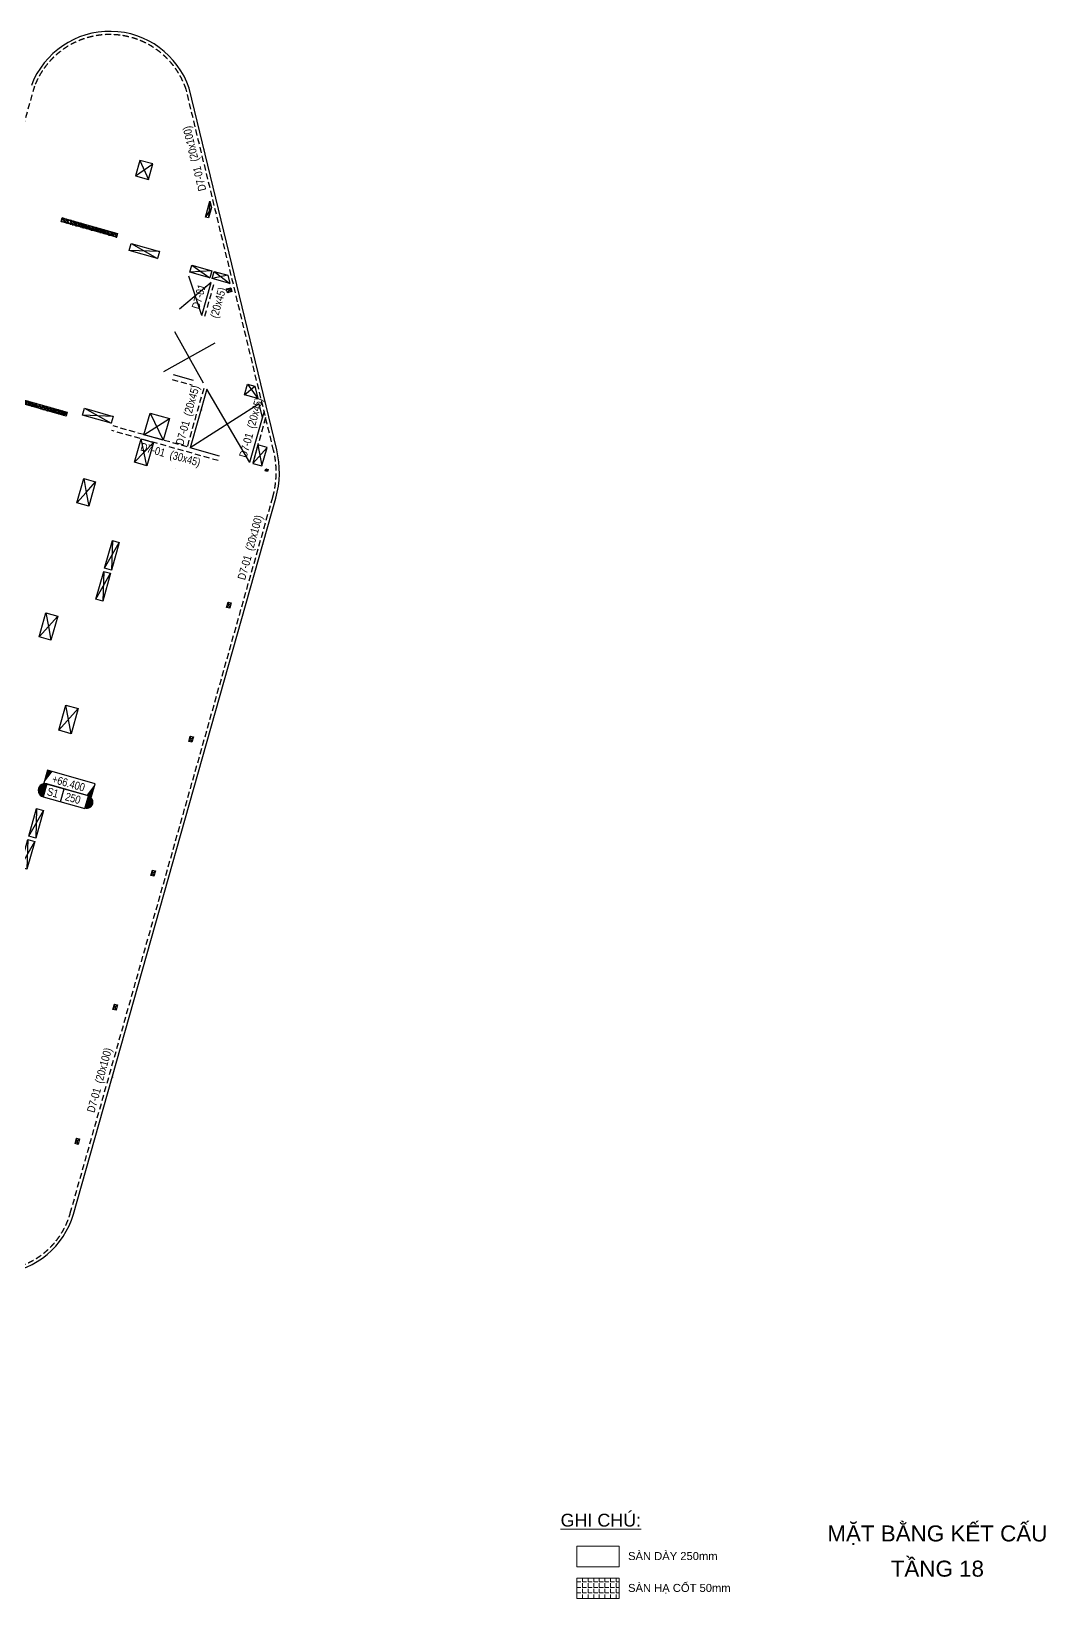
# Model space of a CAD drawing. Header units: millimetres. Extents: x 5400 to 3023951, y -127214 to 225084.
# Drawn here: x 1783226 to 1846551, y -110426 to -12516 of the extents above; entities that cross this region are included whole.
import ezdxf
from ezdxf.enums import TextEntityAlignment as Align

# ---------------------------------------------------------------- set-up
doc = ezdxf.new("R2010")
doc.units = ezdxf.units.MM
doc.header["$LTSCALE"] = 100
doc.linetypes.add('HIDDEN', pattern=[0.375, 0.25, -0.125])
for name, color, linetype in [('ccu11-Manh', 8, 'Continuous'), ('ccu12-Chidan', 9, 'Continuous'), ('ccu12-Khuat', 9, 'HIDDEN'), ('ccu12-Lomo', 2, 'Continuous'), ('ccu12-Text', 31, 'Continuous'), ('ccu12-Thay', 7, 'Continuous'), ('KC-Betong', 6, 'Continuous')]:
    doc.layers.add(name, color=color, linetype=linetype)
doc.layers.add('ccu12-Tencaukien', color=9, linetype='Continuous', lineweight=15)
doc.layers.add('KC-Tencaukien', color=9, linetype='Continuous', lineweight=15)
doc.styles.add('Arial', font='arial.ttf', dxfattribs={"width": 0.7})
doc.styles.add('Arial Narrow', font='ARIALN.TTF')

# ---------------------------------------------------------------- blocks, each defined once
blk = doc.blocks.new('*U4')
at = {"layer": 'ccu12-Tencaukien', "color": 8, "ltscale": 10000}
blk.add_line((361, -155), (354, -155), dxfattribs=at)
at = {"layer": 'ccu12-Text', "color": 2, "style": 'Arial Narrow', "width": 0.8}
blk.add_attdef('SH', text='', height=300, dxfattribs=at).set_placement((276, 6), align=Align.BOTTOM_RIGHT)
at = {"layer": 'ccu12-Text', "color": 31, "style": 'Arial Narrow', "width": 0.8}
for tag, p in [('(', (508, -75)), ('KT', (633, -75)), (')', (963, -75))]:
    blk.add_attdef(tag, text='', height=250, dxfattribs=at).set_placement(p, align=Align.BOTTOM_LEFT)
blk = doc.blocks.new('ccu11-cmb-flat-8')
at = {"layer": 'ccu12-Chidan', "color": 7}
blk.add_lwpolyline([(0, 0), (1550, 0), (1550, 419), (0, 419)], close=True, dxfattribs=at)
at = {"layer": 'ccu12-Chidan'}
for points in [[(0, 0), (166, 419), (0, 419)], [(1550, 419), (1383, 0), (1550, 0)]]:
    blk.add_solid(points, dxfattribs=at)
at = {"layer": 'ccu12-Chidan', "color": 31, "style": 'Arial Narrow', "width": 0.8}
blk.add_attdef('+100.00', text='', height=250, dxfattribs=at).set_placement((745, 206), align=Align.MIDDLE_CENTER)
blk = doc.blocks.new('ccu11-chieudaysan-flat-2')
at = {"layer": 'ccu12-Chidan'}
for points in [[(-569, 0), (-569, 419, 1)], [(788, 419), (788, 0, 1)]]:
    blk.add_hatch(color=8, dxfattribs=at).paths.add_polyline_path(points)
at = {"layer": 'ccu12-Chidan', "color": 7}
blk.add_line((0, 0), (0, 419), dxfattribs=at)
blk.add_lwpolyline([(-569, 0), (788, 0), (788, 419), (-569, 419)], close=True, dxfattribs=at)
blk.add_arc((-569, 209), 209, 90, 270.0001, dxfattribs=at)
at = {"layer": 'ccu12-Chidan', "color": 31, "style": 'Arial Narrow', "width": 0.7}
for tag, p in [('S00', (-488, 209)), ('200', (100, 209))]:
    blk.add_attdef(tag, text='', height=250, dxfattribs=at).set_placement(p, align=Align.MIDDLE_LEFT)
blk = doc.blocks.new('Lomo T8')
at = {"layer": 'ccu11-Manh', "ltscale": 5}
for p, q in [((70850, 85937), (71921, 86673)), ((71122, 86899), (71649, 85711)), ((72349, 81201), (70446, 81271)), ((70569, 81704), (72226, 80768)), ((69439, 70904), (67537, 70974)), ((67659, 71407), (69317, 70471)), ((23048, 53591), (24760, 54962)), ((24415, 55246), (23395, 53305)), ((25070, 50018), (24111, 48151)), ((23764, 48438), (25417, 49732)), ((25535, 46546), (27890, 48298)), ((27350, 48744), (26075, 46101)), ((60317, 45424), (61975, 44488)), ((60317, 45424), (61975, 44488)), ((33120, 44109), (33127, 42547)), ((62097, 44921), (60195, 44991)), ((62097, 44921), (60195, 44991)), ((32324, 43145), (32140, 41352)), ((32356, 43183), (33891, 43472)), ((33095, 42508), (31369, 41988)), ((27112, 41152), (26873, 39607)), ((41102, 41627, 0), (41429, 40060)), ((26257, 40117), (27733, 40647)), ((42066, 40831, 0), (40466, 40856, 0)), ((20606, 37361), (19556, 39227)), ((47151, 37740, 0), (49326, 39552, 0)), ((47786, 39987, 0), (48691, 37305, 0)), ((18938, 38479), (18531, 36573)), ((19065, 38633), (21096, 37955)), ((19632, 37906), (17837, 37146)), ((18647, 36478), (20479, 37207)), ((19748, 37811), (19378, 35874)), ((40305, 37631, 0), (42276, 36587, 0)), ((41971, 36254, 0), (40591, 37978, 0)), ((14319, 32887), (15366, 31017)), ((15860, 31614, 0), (13826, 32289)), ((56409, 27367), (57368, 27927)), ((56627, 28136), (57150, 27157)), ((51851, 24472), (52639, 25055)), ((52061, 25218), (52428, 24309)), ((4951, 21590), (5127, 19761)), ((10467, 21704), (8880, 21588)), ((9580, 22436), (9767, 20855)), ((917, 20772), (-10, 18943, 0)), ((4125, 20589), (5954, 20762)), ((6031, 20698), (5550, 19410)), ((8402, 21010), (10231, 20083)), ((8689, 21357), (9944, 19736)), ((-357, 19230, 0), (1264, 20485)), ((6378, 20412), (5204, 19697)), ((-1347, 17324), (-3160, 18238)), ((-2874, 18585), (-1634, 16977)), ((540, 15895), (1758, 17723)), ((2105, 17436), (540, 15895)), ((-4085, 14008), (-5898, 14922)), ((-5612, 15269), (-4372, 13661)), ((-8062, 8926, 0), (-5421, 11418, 0)), ((-5767, 11704, 0), (-7715, 8639))]:
    blk.add_line(p, q, dxfattribs=at)
at = {"layer": 'ccu11-Manh'}
for p, q in [((63288, 83813), (63190, 84204)), ((63383, 84150), (63095, 83868)), ((60229, 72987), (59941, 72705)), ((60133, 72650), (60036, 73041)), ((77638, 72250), (78287, 72795)), ((77825, 72915), (78474, 72014)), ((78939, 67493, 0), (79124, 67596)), ((78980, 67637, 0), (79083, 67452, 0)), ((57768, 64278), (57670, 64669)), ((57863, 64615), (57575, 64332)), ((76819, 59253, 0), (76532, 58971, 0)), ((76724, 58916, 0), (76627, 59308, 0)), ((55497, 56243), (55210, 55960)), ((55402, 55906), (55305, 56297)), ((74358, 50544, 0), (74261, 50935, 0)), ((74453, 50881, 0), (74166, 50599, 0)), ((53131, 47871), (52844, 47588)), ((53036, 47534), (52939, 47925)), ((51515, 42518, 0), (51124, 42421, 0)), ((51178, 42614, 0), (51461, 42326)), ((72088, 42509, 0), (71800, 42226, 0)), ((71993, 42172, 0), (71895, 42563, 0)), ((41774, 41812, 0), (41210, 41758, 0)), ((41519, 41503, 0), (41465, 42067, 0)), ((38972, 39315), (37066, 40305)), ((37353, 40652), (38685, 38968)), ((69722, 34137, 0), (69434, 33854, 0)), ((69627, 33800, 0), (69530, 34191, 0)), ((48130, 30538, 0), (47739, 30440, 0)), ((47794, 30632, 0), (48075, 30345, 0)), ((67356, 25764, 0), (67069, 25482, 0)), ((67261, 25428, 0), (67164, 25819, 0))]:
    blk.add_line(p, q, dxfattribs=at)
at = {"layer": 'ccu11-Manh', "ltscale": 0.5}
for p, q in [((75489, 84346, 0), (75404, 83325, 0)), ((75587, 83943, 0), (75212, 83352, 0)), ((74364, 80350), (75491, 79560)), ((75614, 79997), (74240, 79913)), ((76610, 79716), (75635, 79519)), ((75759, 79956), (76733, 79209)), ((71371, 69760, 0), (72955, 70768, 0)), ((71752, 71108, 0), (72574, 69420, 0)), ((71963, 69281, 0), (70781, 68041)), ((71551, 67824), (71193, 69499, 0)), ((79066, 68963), (78163, 67971)), ((78489, 69126), (78740, 67808)), ((68909, 61416), (69832, 63025)), ((69399, 63148), (69342, 61293)), ((68365, 59491), (69288, 61101)), ((68855, 61223), (68798, 59369)), ((67263, 52648), (66050, 51297)), ((66820, 51079), (66493, 52865)), ((64178, 44671), (65100, 46281)), ((64667, 46403), (64611, 44549)), ((63634, 42747), (64556, 44356)), ((64123, 44479), (64067, 42624)), ((38716, 42302), (40622, 41312)), ((40335, 40965), (39002, 42649)), ((55280, 39844), (57490, 40311)), ((57204, 39300), (55565, 40854)), ((30803, 35965, 0), (28409, 37235, 0)), ((28756, 37655, 0), (30458, 35546, 0)), ((27903, 36304, 0), (25864, 34538, 0)), ((26211, 34252, 0), (27558, 36589, 0)), ((62532, 35904), (61318, 34552)), ((62088, 34335), (61762, 36121)), ((17023, 33409, 0), (16640, 32558, 0)), ((16450, 32716, 0), (17213, 33253, 0)), ((59446, 27927), (60369, 29537)), ((59936, 29659), (59879, 27805)), ((58902, 26002), (59825, 27612)), ((59392, 27734), (59335, 25880))]:
    blk.add_line(p, q, dxfattribs=at)
at = {"layer": 'ccu11-Manh', "elevation": 0}
for points in [[(76857, 78697), (76523, 78863)], [(76800, 78930), (76580, 78629)]]:
    blk.add_lwpolyline(points, dxfattribs=at)
at = {"layer": 'ccu11-Manh', "ltscale": 5, "elevation": 0}
for points in [[(67613, 67014), (67770, 66154), (68354, 66805)], [(67186, 65503), (67770, 66154), (67927, 65294)], [(64820, 57131), (65404, 57782), (65561, 56922)], [(65247, 58642), (65404, 57782), (65988, 58433)], [(26345, 53102), (27667, 51718), (26058, 52755)], [(29495, 50501), (27667, 51718), (29208, 50154)], [(62881, 50270), (63038, 49410), (63622, 50060)], [(62454, 48759), (63038, 49410), (63195, 48550)], [(32602, 47934), (34143, 46370), (32316, 47587)], [(35971, 45152), (34144, 46369), (35685, 44805)], [(21156, 45280), (19939, 43452), (21503, 44993)], [(18374, 41910), (19938, 43452), (18721, 41624)], [(29390, 39278), (28818, 38194)], [(15807, 38803), (14590, 36975), (16154, 38516)], [(13025, 35434), (14590, 36975), (13372, 35147)], [(10459, 32326), (9241, 30498), (10806, 32039)], [(7676, 28957), (9241, 30498), (8023, 28670)], [(12835, 30429), (11270, 28888), (12488, 30715)], [(10052, 27060), (11270, 28887), (9705, 27346)], [(5110, 25849), (3892, 24021), (5457, 25563)], [(2327, 22480), (3892, 24021), (2674, 22193)], [(-1024, 14354), (540, 15895), (-677, 14068)]]:
    blk.add_lwpolyline(points, dxfattribs=at)
at = {"layer": 'ccu11-Manh', "ltscale": 5, "extrusion": (-1.24009e-08, 1.02457e-08, 1), "elevation": 0}
blk.add_lwpolyline([(28625, 38353), (29582, 39119)], dxfattribs=at)
at = {"layer": 'ccu12-Lomo', "ltscale": 0.5, "elevation": 0}
for points in [[(71921, 86673), (71122, 86899), (70850, 85937), (71649, 85711), (71921, 86673)], [(70446, 81271), (70569, 81704), (72349, 81201), (72226, 80768), (70446, 81271)], [(67537, 70974), (67659, 71407), (69439, 70904), (69317, 70471), (67537, 70974)], [(67613, 67014), (68354, 66805), (67927, 65294), (67186, 65503), (67613, 67014)], [(65247, 58642), (65988, 58433), (65561, 56922), (64820, 57131), (65247, 58642)], [(23395, 53305), (23048, 53591), (24415, 55246), (24760, 54962), (23395, 53305)], [(26345, 53102), (26058, 52755), (29208, 50154), (29495, 50501), (26345, 53102)], [(25417, 49732), (25070, 50018), (23765, 48438), (24111, 48151), (25417, 49732)], [(63195, 48550), (63622, 50060), (62881, 50270), (62454, 48759), (63195, 48550)], [(27350, 48744), (25535, 46546), (26075, 46101), (27890, 48298), (27350, 48744)], [(32602, 47934), (32316, 47587), (35685, 44805), (35933, 45177), (32602, 47934)], [(21503, 44993), (21156, 45280), (18374, 41910), (18721, 41624), (21503, 44993)], [(60195, 44991), (60317, 45424), (62097, 44921), (61975, 44488), (60195, 44991)], [(26873, 39607), (27733, 40647), (27112, 41152), (26257, 40117), (26873, 39607)], [(37066, 40305), (38685, 38968), (38972, 39315), (37353, 40652), (37066, 40305)], [(49326, 39552), (47786, 39987), (47152, 37740), (48691, 37305), (49326, 39552)], [(16154, 38516), (15807, 38803), (13025, 35434), (13372, 35147), (16154, 38516)], [(42276, 36587), (41989, 36240), (40305, 37631), (40591, 37978), (42276, 36587)], [(10806, 32039), (10459, 32326), (7676, 28957), (8023, 28670), (10806, 32039)], [(12835, 30429), (12488, 30716), (9705, 27347), (10052, 27060), (12835, 30429)], [(57150, 27157), (57368, 27927), (56627, 28136), (56409, 27367), (57150, 27157)], [(2674, 22193), (2327, 22480), (5110, 25849), (5457, 25563), (2674, 22193)], [(52428, 24309), (52639, 25055), (52061, 25218), (51851, 24472), (52428, 24309)], [(4125, 20589), (4951, 21590), (5954, 20762), (5127, 19761), (4124, 20588)], [(-10, 18943), (-357, 19230), (917, 20772), (1264, 20485), (-10, 18943)], [(5204, 19697), (5550, 19410), (6378, 20411), (6031, 20699), (5203, 19698)], [(8402, 21010), (8689, 21357), (10231, 20083), (9944, 19736), (8402, 21010)], [(-1634, 16977), (-1347, 17324), (-2874, 18584), (-3160, 18238), (-1634, 16977)], [(-677, 14068), (2105, 17436), (1758, 17723), (-1024, 14354), (-677, 14068)], [(-4372, 13661), (-4085, 14008), (-5612, 15269), (-5898, 14922), (-4372, 13661)]]:
    blk.add_lwpolyline(points, dxfattribs=at)
at = {"layer": 'ccu12-Lomo', "elevation": 0}
for points in [[(63383, 84150), (63288, 83813), (63095, 83868), (63190, 84204), (63383, 84150)], [(75404, 83298), (75212, 83352), (75489, 84346), (75587, 83943), (75404, 83298)], [(75615, 79997), (75491, 79560), (74240, 79913), (74364, 80350), (75614, 79997)], [(75759, 79956), (76610, 79716), (76733, 79209), (75635, 79519), (75759, 79956)], [(76523, 78863), (76800, 78930), (76857, 78697), (76580, 78629), (76523, 78863)], [(60229, 72987), (60133, 72650), (59941, 72705), (60036, 73041), (60229, 72987)], [(77638, 72250), (77825, 72915), (78287, 72795), (78474, 72014), (77638, 72249)], [(72955, 70768), (72574, 69420), (71371, 69760), (71752, 71108), (72955, 70768)], [(78980, 67637), (79124, 67596), (79083, 67452), (78939, 67493), (78980, 67637)], [(57863, 64615), (57768, 64278), (57575, 64332), (57670, 64669), (57863, 64615)], [(69288, 61101), (68798, 59369), (68365, 59491), (68855, 61223), (69288, 61101)], [(76819, 59253), (76724, 58916), (76532, 58971), (76627, 59308), (76819, 59253)], [(55497, 56243), (55402, 55906), (55210, 55960), (55305, 56297), (55497, 56243)], [(74453, 50881), (74358, 50544), (74166, 50599), (74261, 50935), (74453, 50881)], [(53131, 47871), (53036, 47534), (52844, 47588), (52939, 47925), (53131, 47871)], [(64556, 44356), (64067, 42624), (63634, 42747), (64123, 44479), (64556, 44356)], [(39002, 42649), (38716, 42302), (40335, 40965), (40622, 41312), (39002, 42649)], [(72088, 42509), (71993, 42172), (71800, 42226), (71895, 42563), (72088, 42509)], [(41774, 41812), (41519, 41503), (41211, 41758), (41465, 42067), (41774, 41812)], [(28409, 37235), (28756, 37655), (30803, 35965), (30458, 35546), (28409, 37235)], [(27903, 36304), (27558, 36589), (25864, 34538), (26211, 34252), (27905, 36302)], [(62532, 35904), (61762, 36121), (61318, 34552), (62088, 34335), (62532, 35904)], [(17023, 33409), (17213, 33253), (16640, 32558), (16450, 32716), (17023, 33409)], [(69722, 34137), (69627, 33800), (69434, 33854), (69530, 34191), (69722, 34137)], [(48130, 30538), (48075, 30345), (47739, 30440), (47793, 30633), (48130, 30538)], [(60369, 29537), (59879, 27805), (59446, 27927), (59936, 29659), (60369, 29537)], [(59825, 27612), (59335, 25880), (58902, 26002), (59392, 27734), (59825, 27612)], [(67356, 25764), (67261, 25428), (67069, 25482), (67164, 25819), (67356, 25764)], [(-5421, 11418), (-7715, 8639), (-8062, 8926), (-5767, 11704), (-5421, 11418)]]:
    blk.add_lwpolyline(points, dxfattribs=at)
for points in [[(71963, 69281), (71551, 67824), (70781, 68041), (71193, 69499)], [(51124, 42421), (51178, 42614), (51515, 42518), (51461, 42326)]]:
    blk.add_lwpolyline(points, close=True, dxfattribs=at)
at = {"layer": 'ccu12-Lomo'}
for points in [[(78740, 67808), (79066, 68963), (78489, 69126), (78163, 67971), (78740, 67808)], [(69832, 63025), (69342, 61293), (68909, 61416), (69399, 63148), (69832, 63025)], [(65100, 46281), (64611, 44549), (64178, 44671), (64667, 46403), (65100, 46281)]]:
    blk.add_lwpolyline(points, dxfattribs=at)
blk.add_lwpolyline([(67263, 52648), (66820, 51079), (66050, 51297), (66493, 52865)], close=True, dxfattribs=at)
at = {"layer": 'ccu12-Lomo', "ltscale": 0.5, "elevation": 0}
for points in [[(32356, 43183), (33127, 42547), (33891, 43472), (33120, 44109)], [(32324, 43145), (33095, 42508), (32140, 41352), (31369, 41988)], [(41102, 41627), (42066, 40831), (41429, 40060), (40465, 40856)], [(19556, 39227), (21096, 37955), (20606, 37361), (19065, 38633)], [(18938, 38479), (19632, 37906), (18531, 36573), (17837, 37146)], [(19748, 37811), (20479, 37207), (19378, 35874), (18647, 36478)], [(14319, 32887), (15860, 31614), (15366, 31017), (13826, 32289)], [(8880, 21588), (9767, 20855), (10467, 21704), (9580, 22436)]]:
    blk.add_lwpolyline(points, close=True, dxfattribs=at)
at = {"layer": 'ccu12-Lomo', "ltscale": 0.5}
blk.add_lwpolyline([(57204, 39300), (57490, 40311), (55565, 40854), (55280, 39844), (57204, 39300)], dxfattribs=at)
at = {"layer": 'ccu12-Lomo', "ltscale": 0.5, "extrusion": (-1.24009e-08, 1.02457e-08, 1), "elevation": 0}
blk.add_lwpolyline([(28818, 38194), (29582, 39119), (29390, 39278), (28625, 38353)], close=True, dxfattribs=at)
blk = doc.blocks.new('*U16')
at = {"layer": 'ccu12-Tencaukien', "color": 8, "ltscale": 10000}
blk.add_line((361, -155), (354, -155), dxfattribs=at)
at = {"layer": 'ccu12-Text', "color": 2, "style": 'Arial Narrow', "width": 0.8}
blk.add_attdef('SH', text='', height=300, dxfattribs=at).set_placement((276, 6), align=Align.BOTTOM_RIGHT)
at = {"layer": 'ccu12-Text', "color": 31, "style": 'Arial Narrow', "width": 0.8}
for tag, p in [('(', (508, -75)), ('KT', (633, -75)), (')', (963, -75))]:
    blk.add_attdef(tag, text='', height=250, dxfattribs=at).set_placement(p, align=Align.BOTTOM_LEFT)
blk = doc.blocks.new('*U33')
at = {"layer": 'ccu12-Tencaukien', "color": 8, "ltscale": 10000}
blk.add_line((361, -155), (354, -155), dxfattribs=at)
at = {"layer": 'ccu12-Text', "color": 2, "style": 'Arial Narrow', "width": 0.8}
blk.add_attdef('SH', text='', height=300, dxfattribs=at).set_placement((276, 6), align=Align.BOTTOM_RIGHT)
at = {"layer": 'ccu12-Text', "color": 31, "style": 'Arial Narrow', "width": 0.8}
for tag, p in [('(', (508, -75)), ('KT', (633, -75)), (')', (963, -75))]:
    blk.add_attdef(tag, text='', height=250, dxfattribs=at).set_placement(p, align=Align.BOTTOM_LEFT)
blk = doc.blocks.new('*U30')
at = {"layer": 'ccu12-Tencaukien', "color": 8, "ltscale": 10000}
blk.add_line((361, -155), (354, -155), dxfattribs=at)
at = {"layer": 'ccu12-Text', "color": 2, "style": 'Arial Narrow', "width": 0.8}
blk.add_attdef('SH', text='', height=300, dxfattribs=at).set_placement((276, 6), align=Align.BOTTOM_RIGHT)
at = {"layer": 'ccu12-Text', "color": 31, "style": 'Arial Narrow', "width": 0.8}
for tag, p in [('(', (508, -75)), ('KT', (633, -75)), (')', (963, -75))]:
    blk.add_attdef(tag, text='', height=250, dxfattribs=at).set_placement(p, align=Align.BOTTOM_LEFT)
blk = doc.blocks.new('*U152')
h = blk.add_hatch()
h.set_pattern_fill('VATLIEU04', color=250, scale=40, style=0, pattern_type=2)
h.set_pattern_definition([(50, (2650, 300), (286.904, -25.1), [30, -330]), (355, (2650, 300), (-55.5, 300.877), [24, -264]), (100.451, (2673.9, 297.9), (231.404, 275.776), [25.496, -280.457]), (46.184, (2650, 380), (426.896, -66.208), [45, -495]), (96.636, (2685.57, 374.5), (373.865, 389.647), [38.244, -420.685]), (351.184, (2650, 380), (373.865, 389.65), [36, -396]), (21, (2690, 360), (238.763, -161.048), [30, -330]), (326, (2690, 360), (97.326, 290.06), [24, -264]), (71.451, (2709.9, 346.58), (336.09, 129.012), [25.496, -280.457]), (37.5, (2650, 300), (4.864, 133.1575), [0, -260.8, 0, -268, 0, -265]), (7.5, (2650, 300), (105.228, 157.765), [0, -152.8, 0, -254.8, 0, -101]), (327.5, (2560.8, 300), (213.529, -9.022), [0, -100, 0, -312, 0, -414]), (317.5, (2520.8, 300), (233.274, 40.042), [0, -130, 0, -207.2, 0, -294]), (45, (2650, 300), (-120.208, 120.208), []), (45, (2650, 349), (-120.208, 120.208), [])])
h.paths.add_polyline_path([(-475, -475), (3125, -475), (3125, -225), (-475, -225)])
at = {"color": 6, "ltscale": 0.25}
blk.add_lwpolyline([(-475, -475), (3125, -475), (3125, -225), (-475, -225)], close=True, dxfattribs=at)
at = {"layer": 'Defpoints', "linetype": 'ByBlock', "ltscale": 30}
for p, q in [((3125, -475), (-475, -225)), ((-475, -475), (3125, -225))]:
    blk.add_line(p, q, dxfattribs=at)

msp = doc.modelspace()

# ---------------------------------------------------------------- hatches: boundary and pattern name
at = {"layer": 'ccu12-Tencaukien', "ltscale": 20}
h = msp.add_hatch(dxfattribs=at)
h.set_pattern_fill('ANGLE', color=250, scale=50)
h.set_pattern_definition([(0, (-168200, -118800), (0, 349.25), [254, -95.25]), (90, (-168200, -118800), (-349.25, 2e-14), [254, -95.25])])
h.paths.add_polyline_path([(1817271.5, -109136.4), (1819931.5, -109136.4), (1819931.5, -110426.4), (1817271.5, -110426.4)])

# ---------------------------------------------------------------- linework, layer by layer
at = {"layer": 'ccu11-Manh', "ltscale": 0.5}
for p, q in [((1794452.4, -28195.6), (1792472.4, -29870.2)), ((1793867.8, -30264.5), (1793057.1, -27801.3)), ((1793969.4, -34501.8), (1792174.4, -31292.8)), ((1794676.4, -31999.8), (1791467.4, -33794.8)), ((1796855.2, -39447.9), (1794176.5, -34872.1)), ((1797440.8, -35794.5), (1793143.1, -38529.4, 0))]:
    msp.add_line(p, q, dxfattribs=at)
at = {"layer": 'ccu12-Khuat', "ltscale": 15}
for p, q in [((1783418.1, -15943.9, 0), (1770278.1, -62438.8, 0)), ((1798351, -38702.1), (1792883.6, -16123.1, 0)), ((1794060.2, -30318.9), (1794644.9, -28249.9)), ((1792011.3, -34260.3), (1793262.3, -34613.8)), ((1793984, -34817.7, 0), (1792950.6, -38475, 0)), ((1792950.6, -38475, 0), (1788331.5, -37169.7)), ((1797851.9, -36648.7), (1797045.7, -39501.8)), ((1794889.9, -39334.7, 0), (1788249.9, -37458.4)), ((1785657, -86351.6), (1798295.7, -41624))]:
    msp.add_line(p, q, dxfattribs=at)
at = {"layer": 'ccu12-Khuat', "ltscale": 15, "elevation": 0}
msp.add_lwpolyline([(1765528.3, -79254.9), (1763946.8, -84851.5, 0.5290318), (1769104.6, -91063.8), (1781414.1, -89896.9, 0.3083499), (1785657, -86351.4)], format="xyb", dxfattribs=at)
at = {"layer": 'ccu12-Khuat', "ltscale": 15}
for centre, radius, start, end in [((1788118.3, -17751.3, 0), 5034.9, 18.663294, 159.167695), ((1792752.8, -40057.7), 5760, 344.221226, 13.61189)]:
    msp.add_arc(centre, radius, start, end, dxfattribs=at)
at = {"layer": 'ccu12-Tencaukien', "color": 0, "ltscale": 20}
for points in [[(1817271.5, -107144.3), (1819931.5, -107144.3), (1819931.5, -108434.3), (1817271.5, -108434.3)], [(1817271.5, -109136.4), (1819931.5, -109136.4), (1819931.5, -110426.4), (1817271.5, -110426.4)]]:
    msp.add_lwpolyline(points, close=True, dxfattribs=at)
at = {"layer": 'ccu12-Thay'}
for p, q in [((1798545.4, -38655.1), (1793078, -16076.1, 0)), ((1793867.8, -30264.5), (1794452.4, -28195.6)), ((1793343.9, -34325.1), (1792092.9, -33971.6)), ((1794176.5, -34872.1, 0), (1793143.1, -38529.4, 0)), ((1797648.3, -36641.3), (1797440.8, -35794.5)), ((1797756, -36252.6), (1796853.2, -39447.4)), ((1794971.5, -39046, 0), (1793143.1, -38529.4, 0)), ((1785849.4, -86406), (1798488.2, -41678.4))]:
    msp.add_line(p, q, dxfattribs=at)
at = {"layer": 'ccu12-Thay', "elevation": 0}
msp.add_lwpolyline([(1765344.7, -79169), (1763754.5, -84796.6, 0.5290007), (1769123.7, -91262.9), (1781433.3, -90096, 0.3083681), (1785849.4, -86406)], format="xyb", dxfattribs=at)
at = {"layer": 'ccu12-Thay'}
for centre, radius, start, end in [((1788118.3, -17751.3, 0), 5234.9, 18.663294, 159.167695), ((1792752.8, -40057.7), 5960, 344.221226, 13.61189)]:
    msp.add_arc(centre, radius, start, end, dxfattribs=at)

# ---------------------------------------------------------------- block references
at = {"layer": 'ccu12-Lomo'}
msp.add_blockref('Lomo T8', (1718885.1, -107473.7), dxfattribs=at)
at = {"layer": 'ccu12-Tencaukien'}
ref = msp.add_blockref('*U4', (1793936.5, -20591.5, 0), dxfattribs=dict(at, xscale=1.815893337873054, yscale=1.815893337873054, zscale=1.815893337873054, rotation=103.6118897536134))
ref.add_attrib('KT', '(20x100)', dxfattribs={"color": 31, "height": 500, "rotation": 103.61189, "style": 'Arial Narrow'}).set_placement((1793827.5, -20556.1, 0), align=Align.BOTTOM_LEFT)
ref.add_attrib('SH', 'D7-01', dxfattribs={"color": 2, "height": 500, "rotation": 103.61189, "style": 'Arial Narrow'}).set_placement((1793928, -20873.8, 0), align=Align.BOTTOM_RIGHT)
ref = msp.add_blockref('*U4', (1794420.4, -28205, 0), dxfattribs=dict(at, xscale=1.815893337873054, yscale=1.815893337873054, zscale=1.815893337873054, rotation=74.21909893616227))
ref.add_attrib('KT', '(20x45)', dxfattribs={"color": 31, "height": 500, "rotation": 74.219099, "style": 'Arial Narrow'}).set_placement((1795003.9, -30512, 0), align=Align.BOTTOM_LEFT)
ref.add_attrib('SH', 'D7-01', dxfattribs={"color": 2, "height": 500, "rotation": 74.219099, "style": 'Arial Narrow'}).set_placement((1794274.4, -28446.7, 0), align=Align.BOTTOM_RIGHT)
ref = msp.add_blockref('*U33', (1793418.8, -36714.5, 0), dxfattribs=dict(at, xscale=1.815893337873054, yscale=1.815893337873054, zscale=1.815893337873054, rotation=74.21909893616227))
ref.add_attrib('KT', '(20x45)', dxfattribs={"color": 31, "height": 500, "rotation": 74.219099, "style": 'Arial Narrow'}).set_placement((1793341.2, -36630.1, 0), align=Align.BOTTOM_LEFT)
ref.add_attrib('SH', 'D7-01', dxfattribs={"color": 2, "height": 500, "rotation": 74.219099, "style": 'Arial Narrow'}).set_placement((1793272.7, -36956.3, 0), align=Align.BOTTOM_RIGHT)
ref = msp.add_blockref('*U30', (1797378, -37486.9, 0), dxfattribs=dict(at, xscale=1.815893337873054, yscale=1.815893337873054, zscale=1.815893337873054, rotation=74.21909893616227))
ref.add_attrib('KT', '(20x45)', dxfattribs={"color": 31, "height": 500, "rotation": 74.219099, "style": 'Arial Narrow'}).set_placement((1797300.3, -37402.5, 0), align=Align.BOTTOM_LEFT)
ref.add_attrib('SH', 'D7-01', dxfattribs={"color": 2, "height": 500, "rotation": 74.219099, "style": 'Arial Narrow'}).set_placement((1797231.9, -37728.6, 0), align=Align.BOTTOM_RIGHT)
ref = msp.add_blockref('*U16', (1791699.8, -39400.2, 0), dxfattribs=dict(at, xscale=1.815893337873054, yscale=1.815893337873054, zscale=1.815893337873054, rotation=344.2212278170489))
ref.add_attrib('KT', '(30x45)', dxfattribs={"color": 31, "height": 500, "rotation": 344.221228, "style": 'Arial Narrow'}).set_placement((1791784.2, -39322.5), align=Align.BOTTOM_LEFT)
ref.add_attrib('SH', 'D7-01', dxfattribs={"color": 2, "height": 500, "rotation": 344.221228, "style": 'Arial Narrow'}).set_placement((1791458, -39254.1), align=Align.BOTTOM_RIGHT)
ref = msp.add_blockref('*U4', (1797277.3, -45124.4, 0), dxfattribs=dict(at, xscale=1.815893337873054, yscale=1.815893337873054, zscale=1.815893337873054, rotation=74.21909893616227))
ref.add_attrib('KT', '(20x100)', dxfattribs={"color": 31, "height": 500, "rotation": 74.219099, "style": 'Arial Narrow'}).set_placement((1797199.7, -45040, 0), align=Align.BOTTOM_LEFT)
ref.add_attrib('SH', 'D7-01', dxfattribs={"color": 2, "height": 500, "rotation": 74.219099, "style": 'Arial Narrow'}).set_placement((1797131.3, -45366.2, 0), align=Align.BOTTOM_RIGHT)
ref = msp.add_blockref('*U4', (1787874.4, -78400.6, 0), dxfattribs=dict(at, xscale=1.815893337873054, yscale=1.815893337873054, zscale=1.815893337873054, rotation=74.21909893616227))
ref.add_attrib('KT', '(20x100)', dxfattribs={"color": 31, "height": 500, "rotation": 74.219099, "style": 'Arial Narrow'}).set_placement((1787796.8, -78316.2, 0), align=Align.BOTTOM_LEFT)
ref.add_attrib('SH', 'D7-01', dxfattribs={"color": 2, "height": 500, "rotation": 74.219099, "style": 'Arial Narrow'}).set_placement((1787728.4, -78642.3, 0), align=Align.BOTTOM_RIGHT)
at = {"layer": 'KC-Betong', "linetype": 'ByBlock', "xscale": -1, "rotation": 344.2212276365515}
for p in [(1788216.6, -24796.8), (1785062.3, -35959.7)]:
    msp.add_blockref('*U152', p, dxfattribs=at)
at = {"layer": 'KC-Tencaukien'}
ref = msp.add_blockref('ccu11-cmb-flat-8', (1784002.2, -59477.9), dxfattribs=dict(at, xscale=1.999999999999999, yscale=1.999999999999999, zscale=1.999999999999999, rotation=344.2212265880018))
ref.add_attrib('+100.00', '+66.400', dxfattribs={"layer": 'ccu12-Chidan', "color": 31, "height": 500, "rotation": 344.221227, "style": 'Arial Narrow'}).set_placement((1785548.2, -59487.6), align=Align.MIDDLE_CENTER)
ref = msp.add_blockref('ccu11-chieudaysan-flat-2', (1785055, -60646.2), dxfattribs=dict(at, xscale=1.999999999999999, yscale=1.999999999999999, zscale=1.999999999999999, rotation=344.2212265880018))
ref.add_attrib('S00', 'S1', dxfattribs={"layer": 'ccu12-Chidan', "color": 31, "height": 500, "rotation": 344.221227, "style": 'Arial Narrow'}).set_placement((1784229.7, -59977.6), align=Align.MIDDLE_LEFT)
ref.add_attrib('200', '250', dxfattribs={"layer": 'ccu12-Chidan', "color": 31, "height": 500, "rotation": 344.221227, "style": 'Arial Narrow'}).set_placement((1785361.4, -60297.4), align=Align.MIDDLE_LEFT)

# ---------------------------------------------------------------- texts
at = {"layer": 'ccu12-Tencaukien', "color": 31, "style": 'Arial'}
msp.add_text('%%uGHI CHÚ:', height=800, dxfattribs=at).set_placement((1818780.7, -105924.3), align=Align.CENTER)
msp.add_text('%%uGHI CHÚ:', height=800, dxfattribs=at).set_placement((1818780.7, -105924.3), align=Align.CENTER)
for s, p in [('SÀN DÀY 250mm', (1820480, -108014.3)), ('SÀN HẠ CỐT 50mm', (1820480, -110006.4))]:
    msp.add_text(s, height=500, dxfattribs=at).set_placement(p)
at = {"layer": 'ccu12-Text', "color": 31, "style": 'Arial'}
for s, p in [('MẶT BẰNG KẾT CẤU', (1839790, -106351.9)), ('TẦNG 18', (1839790, -108551.9))]:
    msp.add_text(s, height=1000, dxfattribs=at).set_placement(p, align=Align.MIDDLE_CENTER)

doc.saveas('drawing.dxf')
